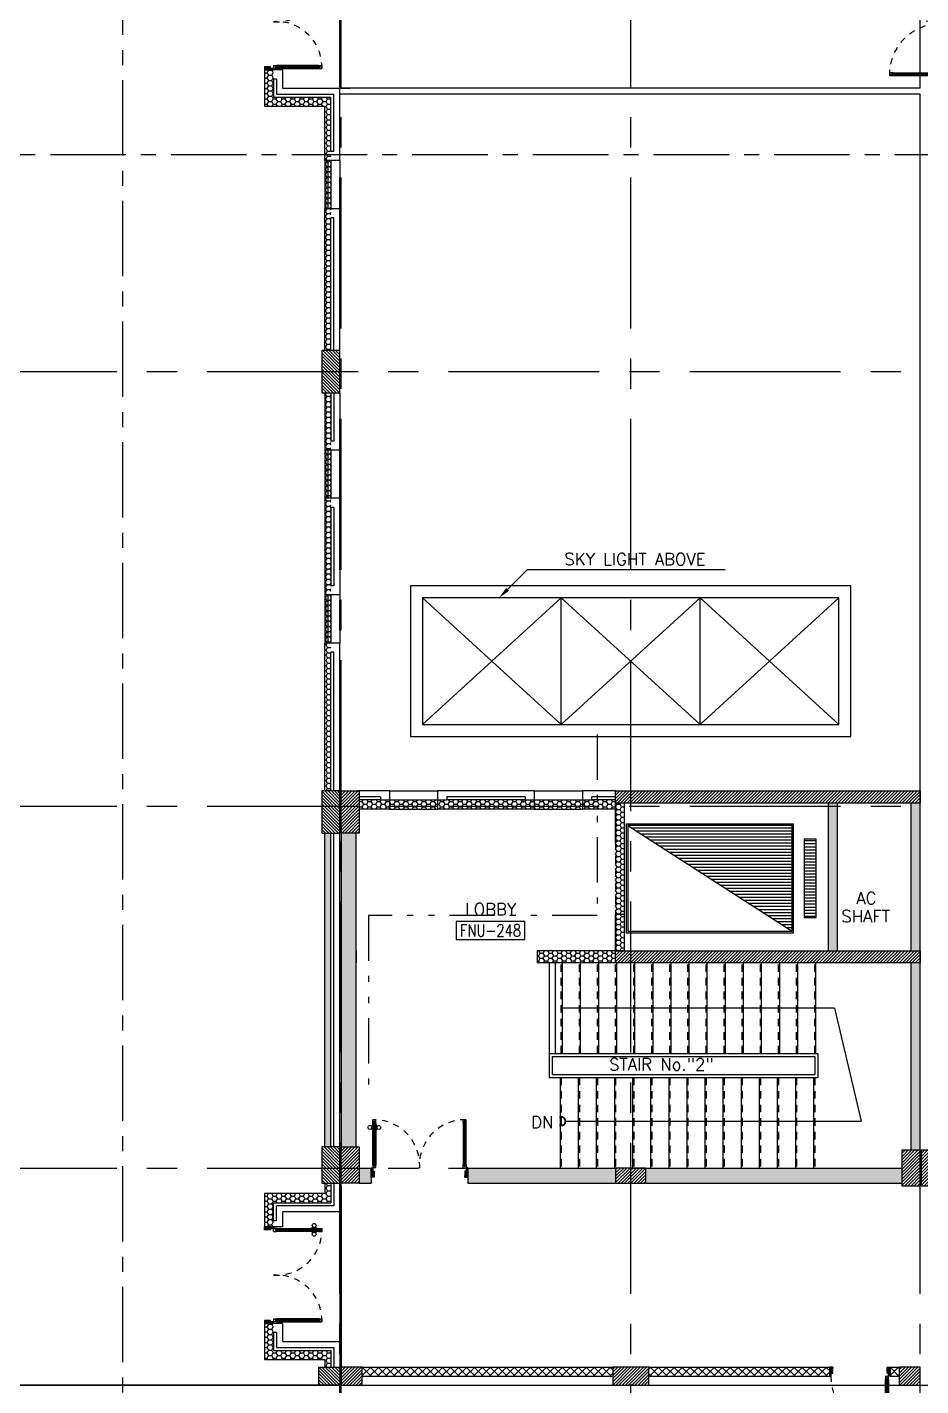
# Model space of a CAD drawing. Extents: x 88808.2 to 88899.2, y 39921.6 to 40001.1.
# Drawn here: x 88845.95 to 88860.76, y 39956.09 to 39978.61 of the extents above; entities that cross this region are included whole.
import ezdxf
from ezdxf.enums import TextEntityAlignment as Align

# ---------------------------------------------------------------- set-up
doc = ezdxf.new("R2010")
doc.units = 0
doc.header["$MEASUREMENT"] = 0
for name, pattern in [('2DASHES', [1.7, 0.75, -0.25, 0.1, -0.25, 0.1, -0.25]), ('CENTER', [2, 1.25, -0.25, 0.25, -0.25]), ('CENTERX2', [4, 2.5, -0.5, 0.5, -0.5]), ('HIDDEN', [0.375, 0.25, -0.125]), ('HIDDEN2', [0.1875, 0.125, -0.0625])]:
    doc.linetypes.add(name, pattern=pattern)
doc.layers.get('0').update_dxf_attribs({"linetype": 'CONTINUOUS'})
for name, color, linetype in [('AXES', 11, 'CENTERX2'), ('AXES1', 11, 'CENTER'), ('COL', 2, 'CONTINUOUS'), ('DOOR', 7, 'CONTINUOUS'), ('EJ', 9, 'CONTINUOUS'), ('HAT', 8, 'CONTINUOUS'), ('HIDDEN', 9, 'HIDDEN2'), ('IND-ES-L', 6, '2DASHES'), ('INSUL', 4, 'CONTINUOUS'), ('LIFTS', 7, 'CONTINUOUS'), ('RM-BOX', 4, 'CONTINUOUS'), ('RM-IND', 7, 'CONTINUOUS'), ('RM-NAME', 2, 'CONTINUOUS'), ('RM-NO', 2, 'CONTINUOUS'), ('ROOF', 7, 'CONTINUOUS'), ('SkyLight', 7, 'CONTINUOUS'), ('STR', 5, 'CONTINUOUS'), ('STR-H', 8, 'HIDDEN2'), ('WALL', 2, 'CONTINUOUS'), ('WallType', 11, 'CONTINUOUS'), ('WallType2', 3, 'CONTINUOUS'), ('WIN', 3, 'CONTINUOUS')]:
    doc.layers.add(name, color=color, linetype=linetype)
doc.styles.add('ROMANS', font='ROMANS.shx', dxfattribs={"width": 0.6})
pattern_1 = [(180, (177753.940517, 0), (-0.075, 0.04330127), [0.05, -0.1]), (60, (177753.940517, 0), (0.074999999836, 0.043301270284), [0.05, -0.1]), (120, (177753.940517, 0), (-1.64e-10, 0.086602540284), [-0.1, 0.05])]
pattern_2 = [(0, (0, 0), (0.075, 0.04330127), [0.05, -0.1]), (120, (0, 0), (-0.074999999836, 0.043301270284), [0.05, -0.1]), (60, (0, 0), (1.64e-10, 0.086602540284), [-0.1, 0.05])]
pattern_3 = [(0, (0, 0), (0.075, 0.04330127), [0.05, -0.1]), (120, (0, 0), (-0.074999999836, 0.043301270284), [0.05, -0.1]), (60, (0, 0), (1.64e-10, 0.086602540284), [-0.1, 0.05])]

# ---------------------------------------------------------------- blocks, each defined once
blk = doc.blocks.new('A$C1DFA4FE8')
at = {"layer": 'DOOR', "color": 0, "linetype": 'ByBlock'}
for p, q in [((0, 1631), (0, 1581)), ((0, 1581), (0, 1631)), ((50, 1631), (0, 1631)), ((50, 1581), (0, 1581)), ((30, 1614), (30, 1598)), ((50, 1614), (30, 1614)), ((50, 1598), (30, 1598)), ((50, 1631), (50, 1614)), ((50, 1598), (50, 1581)), ((750, 1614), (750, 1631)), ((750, 1631), (800, 1631)), ((770, 1614), (750, 1614)), ((750, 1581), (750, 1598)), ((750, 1598), (770, 1598)), ((800, 1581), (750, 1581)), ((770, 1598), (770, 1614)), ((950, 1656), (800, 1656)), ((800, 1656), (800, 1631)), ((800, 1581), (800, 1631)), ((800, 1631), (850, 1631)), ((850, 1631), (850, 1606)), ((850, 1606), (950, 1606)), ((950, 1606), (950, 1656)), ((0, 81), (0, 131)), ((0, 131), (0, 81)), ((50, 131), (0, 131)), ((50, 81), (0, 81)), ((30, 98), (30, 114)), ((50, 114), (30, 114)), ((50, 98), (30, 98)), ((50, 114), (50, 131)), ((50, 81), (50, 98)), ((83, 131), (83, 138)), ((173, 138), (83, 138)), ((83, 81), (83, 74)), ((173, 74), (83, 74)), ((95, 138), (95, 147)), ((95, 147), (160, 147)), ((95, 138), (160, 138)), ((95, 74), (95, 65)), ((95, 74), (160, 74)), ((95, 65), (160, 65)), ((160, 138), (160, 147)), ((160, 74), (160, 65)), ((173, 131), (173, 138)), ((173, 81), (173, 74)), ((750, 131), (750, 114)), ((800, 131), (750, 131)), ((750, 114), (770, 114)), ((750, 98), (750, 81)), ((770, 98), (750, 98)), ((750, 81), (800, 81)), ((770, 114), (770, 98)), ((800, 131), (800, 81)), ((800, 56), (800, 81)), ((800, 81), (850, 81)), ((950, 56), (800, 56)), ((850, 106), (950, 106)), ((850, 81), (850, 106)), ((950, 106), (950, 56))]:
    blk.add_line(p, q, dxfattribs=at)
at = {"layer": 'DOOR', "linetype": 'ByBlock'}
for p, q in [((750, 1631), (50, 1631)), ((750, 1614), (50, 1614)), ((750, 1598), (50, 1598)), ((50, 1581), (750, 1581)), ((50, 131), (750, 131)), ((750, 114), (50, 114)), ((750, 98), (50, 98)), ((750, 81), (50, 81))]:
    blk.add_line(p, q, dxfattribs=at)
at = {"layer": 'DOOR', "color": 9, "linetype": 'ByBlock'}
for p, q in [((950, 1606), (837, 1656)), ((950, 1606), (850, 1619)), ((950, 1606), (910, 1656)), ((950, 106), (837, 56)), ((950, 106), (850, 93)), ((950, 106), (910, 56))]:
    blk.add_line(p, q, dxfattribs=at)
at = {"layer": 'DOOR', "color": 0, "linetype": 'ByBlock'}
for centre in [(128, 179), (128, 32)]:
    blk.add_circle(centre, 32.4, dxfattribs=at)
at = {"layer": 'DOOR', "linetype": 'HIDDEN', "ltscale": 0.5}
for centre, start, end in [((752, 1606), 178.0938, 273.7249), ((752, 106), 86.2751, 181.9062)]:
    blk.add_arc(centre, 752, start, end, dxfattribs=at)
at = {"layer": 'DOOR', "color": 9, "linetype": 'ByBlock'}
for centre, radius, start, end in [((950, 1606), 154, 161.1053, 166.2858), ((950, 1606), 134, 158.1598, 169.28), ((950, 1606), 114, 154.0838, 167.3774), ((950, 1606), 94.4, 148.0182, 180), ((950, 1606), 74.4, 137.7764, 180), ((950, 1606), 54.4, 113.2074, 180), ((950, 1606), 34.4, 90, 180), ((950, 1606), 14.4, 90, 180), ((950, 106), 154, 193.7142, 198.8947), ((950, 106), 134, 190.72, 201.8402), ((950, 106), 114, 192.6226, 205.9162), ((950, 106), 94.4, 180, 211.9818), ((950, 106), 74.4, 180, 222.2236), ((950, 106), 54.4, 180, 246.7926), ((950, 106), 34.4, 180, 270), ((950, 106), 14.4, 180, 270)]:
    blk.add_arc(centre, radius, start, end, dxfattribs=at)
blk = doc.blocks.new('C7')
at = {"layer": 'HAT'}
h = blk.add_hatch(dxfattribs=at)
h.set_pattern_fill('ANSI31', color=256, scale=300, style=0)
h.set_pattern_definition([(45, (-248876.182, -51411.005), (-26.5165043, 26.5165043), [])])
h.paths.add_polyline_path([(350, 300), (250, 300), (0, 300), (0, 0), (350, 0)])
at = {"layer": 'COL'}
blk.add_lwpolyline([(0, 300), (0, 0), (350, 0), (350, 300)], close=True, dxfattribs=at)
blk = doc.blocks.new('C11')
at = {"layer": 'HAT'}
h = blk.add_hatch(dxfattribs=at)
h.set_pattern_fill('ANSI31', color=256, scale=300, style=0)
h.set_pattern_definition([(45, (-248556.182, -75061.005), (-26.5165043, 26.5165043), [])])
h.paths.add_polyline_path([(300, 700), (0, 700), (0, 350), (300, 350)])
h.paths.add_polyline_path([(300, 350), (0, 350), (0, 0), (300, 0)])
at = {"layer": 'COL'}
blk.add_lwpolyline([(300, 700), (300, 0), (0, 0), (0, 700)], close=True, dxfattribs=at)
blk = doc.blocks.new('D1000')
at = {"layer": 'DOOR', "color": 7, "linetype": 'ByBlock'}
for p, q in [((0, 0), (-150, 0)), ((-150, 0), (-150, -25)), ((-150, 0), (0, 0)), ((0, -50), (-114, 0)), ((0, -50), (-40, 0)), ((0, -50), (0, 0)), ((-1050, -25), (-1100, -25)), ((-1100, -75), (-1100, -25)), ((-1100, -25), (-1100, -75)), ((-1050, -75), (-1100, -75)), ((-1050, -42), (-1070, -42)), ((-1070, -42), (-1070, -58)), ((-1050, -58), (-1070, -58)), ((-1050, -25), (-1050, -42)), ((-1050, -58), (-1050, -75)), ((-928, -18), (-1018, -18)), ((-1018, -25), (-1018, -18)), ((-1018, -75), (-1018, -82)), ((-928, -82), (-1018, -82)), ((-1005, -9), (-940, -9)), ((-1005, -18), (-1005, -9)), ((-1005, -18), (-940, -18)), ((-1005, -82), (-940, -82)), ((-1005, -82), (-1005, -91)), ((-1005, -91), (-940, -91)), ((-940, -18), (-940, -9)), ((-940, -82), (-940, -91)), ((-928, -25), (-928, -18)), ((-928, -75), (-928, -82)), ((-200, -42), (-200, -25)), ((-200, -25), (-150, -25)), ((-180, -42), (-200, -42)), ((-200, -75), (-200, -58)), ((-200, -58), (-180, -58)), ((-150, -75), (-200, -75)), ((-180, -58), (-180, -42)), ((-150, -75), (-150, -25)), ((-150, -25), (-100, -25)), ((-100, -25), (-100, -50)), ((0, -50), (-100, -37)), ((-100, -50), (0, -50)), ((-150, -975), (-100, -975)), ((-150, -1000), (-150, -975)), ((-150, -1000), (0, -1000)), ((0, -1000), (-150, -1000)), ((0, -950), (-114, -1000)), ((-100, -975), (-100, -950)), ((0, -950), (-100, -963)), ((-100, -950), (0, -950)), ((0, -950), (-40, -1000)), ((0, -950), (0, -1000))]:
    blk.add_line(p, q, dxfattribs=at)
at = {"layer": 'DOOR', "linetype": 'ByBlock'}
for p, q in [((-200, -25), (-1050, -25)), ((-200, -42), (-1050, -42)), ((-200, -58), (-1050, -58)), ((-1050, -75), (-200, -75))]:
    blk.add_line(p, q, dxfattribs=at)
at = {"layer": 'DOOR', "color": 7, "linetype": 'ByBlock'}
for centre in [(-973, 23), (-973, -124)]:
    blk.add_circle(centre, 32.4, dxfattribs=at)
for centre, radius, start, end in [((0, -50), 134, 158.1598, 169.28), ((0, -50), 74.4, 137.7764, 180), ((0, -50), 54.4, 113.2074, 180), ((0, -50), 154, 161.1053, 166.2858), ((0, -50), 114, 154.0838, 167.3774), ((0, -50), 94.4, 148.0182, 180), ((0, -50), 34.4, 90, 180), ((0, -50), 14.4, 90, 180), ((0, -950), 154, 193.7142, 198.8947), ((0, -950), 134, 190.72, 201.8402), ((0, -950), 94.4, 180, 211.9818), ((0, -950), 74.4, 180, 222.2236), ((0, -950), 54.4, 180, 246.7926), ((0, -950), 34.4, 180, 270), ((0, -950), 14.4, 180, 270)]:
    blk.add_arc(centre, radius, start, end, dxfattribs=at)
at = {"layer": 'DOOR', "linetype": 'HIDDEN', "ltscale": 0.5}
blk.add_arc((-149, -24), 951, 180.0434, 269.9667, dxfattribs=at)
blk = doc.blocks.new('A$C272A55A0')
at = {"layer": 'DOOR', "color": 0, "linetype": 'ByBlock'}
for p, q in [((0, 900), (0, 1050)), ((50, 1050), (0, 1050)), ((25, 950), (50, 950)), ((25, 900), (25, 950)), ((50, 950), (50, 1050)), ((1750, 950), (1750, 1050)), ((1750, 1050), (1800, 1050)), ((1775, 950), (1750, 950)), ((1775, 900), (1775, 950)), ((1800, 1050), (1800, 900)), ((0, 900), (25, 900)), ((75, 900), (25, 900)), ((25, 850), (25, 900)), ((42, 850), (25, 850)), ((58, 870), (42, 870)), ((42, 870), (42, 850)), ((58, 850), (58, 870)), ((75, 850), (58, 850)), ((75, 900), (75, 850)), ((1725, 900), (1775, 900)), ((1725, 900), (1725, 850)), ((1725, 850), (1742, 850)), ((1742, 870), (1758, 870)), ((1742, 850), (1742, 870)), ((1758, 870), (1758, 850)), ((1758, 850), (1775, 850)), ((1800, 900), (1775, 900)), ((1775, 850), (1775, 900)), ((25, 50), (42, 50)), ((25, 50), (25, 0)), ((25, 0), (75, 0)), ((75, 0), (25, 0)), ((42, 50), (42, 30)), ((42, 30), (58, 30)), ((58, 50), (75, 50)), ((58, 50), (58, 30)), ((75, 50), (75, 0)), ((1718, 160), (1709, 160)), ((1709, 95), (1709, 160)), ((1718, 95), (1709, 95)), ((1725, 173), (1718, 173)), ((1718, 173), (1718, 83)), ((1718, 95), (1718, 160)), ((1725, 83), (1718, 83)), ((1742, 50), (1725, 50)), ((1725, 50), (1725, 0)), ((1775, 0), (1725, 0)), ((1725, 0), (1775, 0)), ((1742, 50), (1742, 30)), ((1758, 30), (1742, 30)), ((1775, 50), (1758, 50)), ((1758, 50), (1758, 30)), ((1775, 173), (1782, 173)), ((1775, 83), (1782, 83)), ((1775, 50), (1775, 0)), ((1782, 173), (1782, 83)), ((1782, 160), (1791, 160)), ((1782, 95), (1782, 160)), ((1782, 95), (1791, 95)), ((1791, 95), (1791, 160))]:
    blk.add_line(p, q, dxfattribs=at)
at = {"layer": 'DOOR', "color": 9, "linetype": 'ByBlock'}
for p, q in [((50, 1050), (0, 1010)), ((50, 1050), (0, 937)), ((50, 1050), (37, 950)), ((1750, 1050), (1800, 1010)), ((1750, 1050), (1800, 937)), ((1750, 1050), (1763, 950))]:
    blk.add_line(p, q, dxfattribs=at)
at = {"layer": 'DOOR', "linetype": 'ByBlock'}
for p, q in [((25, 850), (25, 50)), ((42, 850), (42, 50)), ((58, 850), (58, 50)), ((75, 50), (75, 850)), ((1725, 50), (1725, 850)), ((1742, 850), (1742, 50)), ((1758, 850), (1758, 50)), ((1775, 850), (1775, 50))]:
    blk.add_line(p, q, dxfattribs=at)
at = {"layer": 'DOOR', "color": 0, "linetype": 'ByBlock'}
for centre in [(1676, 128), (1824, 128)]:
    blk.add_circle(centre, 32.4, dxfattribs=at)
at = {"layer": 'DOOR', "color": 9, "linetype": 'ByBlock'}
for centre, radius, start, end in [((50, 1050), 54.4, 203.2074, 270), ((50, 1050), 74.4, 227.7764, 270), ((50, 1050), 94.4, 238.0182, 270), ((50, 1050), 114, 244.0838, 257.3774), ((50, 1050), 134, 248.1598, 259.28), ((50, 1050), 154, 251.1053, 256.2858), ((50, 1050), 34.4, 180, 270), ((50, 1050), 14.4, 180, 270), ((1750, 1050), 14.4, 270, 0), ((1750, 1050), 34.4, 270, 0), ((1750, 1050), 54.4, 270, 336.7926), ((1750, 1050), 74.4, 270, 312.2236), ((1750, 1050), 94.4, 270, 301.9818), ((1750, 1050), 114, 282.6226, 295.9162), ((1750, 1050), 134, 280.72, 291.8402), ((1750, 1050), 154, 283.7142, 288.8947)]:
    blk.add_arc(centre, radius, start, end, dxfattribs=at)
at = {"layer": 'DOOR', "linetype": 'HIDDEN', "ltscale": 0.5}
for centre, start, end in [((50, 851), 268.3174, 3.2965), ((1750, 851), 176.7035, 271.6826)]:
    blk.add_arc(centre, 851, start, end, dxfattribs=at)
at = {"layer": 'WALL', "linetype": 'ByBlock'}
blk.add_line((1800, 900), (1800, 1050), dxfattribs=at)
blk = doc.blocks.new('C5')
at = {"layer": 'HAT', "linetype": 'ByBlock'}
h = blk.add_hatch(dxfattribs=at)
h.set_pattern_fill('ANSI31', color=256, scale=300, style=0)
h.set_pattern_definition([(45, (-223356.182, -51411.005), (-26.516504, 26.516504), [])])
h.paths.add_polyline_path([(300, 300), (0, 300), (0, 0), (300, 0)])
h.paths.add_polyline_path([(600, 300), (300, 300), (300, 0), (600, 0)])
at = {"layer": 'COL'}
blk.add_lwpolyline([(600, 300), (0, 300), (0, 0), (600, 0)], close=True, dxfattribs=at)
blk = doc.blocks.new('C5V')
at = {"layer": 'HAT'}
h = blk.add_hatch(dxfattribs=at)
h.set_pattern_fill('ANSI31', color=256, scale=300, style=0)
h.set_pattern_definition([(45, (-249196.182, -54711.005), (-26.5165043, 26.5165043), [])])
h.paths.add_polyline_path([(-20, 600), (-320, 600), (-320, 300), (-20, 300)])
h.paths.add_polyline_path([(-20, 300), (-320, 300), (-320, 0), (-20, 0)])
h = blk.add_hatch(dxfattribs=at)
h.set_pattern_fill('ANSI31', color=256, scale=300, style=0)
h.set_pattern_definition([(45, (-248876.182, -54711.005), (-26.5165043, 26.5165043), [])])
h.paths.add_polyline_path([(300, 600), (0, 600), (0, 300), (300, 300)])
h.paths.add_polyline_path([(300, 300), (0, 300), (0, 0), (300, 0)])
at = {"layer": 'COL'}
for points in [[(-20, 600), (-20, 0), (-320, 0), (-320, 600)], [(300, 600), (300, 0), (0, 0), (0, 600)]]:
    blk.add_lwpolyline(points, close=True, dxfattribs=at)
blk = doc.blocks.new('*X621')
at = {"color": 0}
for p, q in [((140176, 227700), (140376, 227700)), ((140176, 227650), (140376, 227650)), ((140176, 227600), (140376, 227600)), ((140176, 227550), (140376, 227550)), ((140176, 227500), (140376, 227500)), ((140176, 227450), (140376, 227450)), ((140176, 227400), (140376, 227400)), ((140176, 227350), (140376, 227350)), ((140176, 227300), (140376, 227300)), ((140176, 227250), (140376, 227250)), ((140176, 227200), (140376, 227200)), ((140176, 227150), (140376, 227150)), ((140176, 227100), (140376, 227100)), ((140176, 227050), (140376, 227050)), ((140176, 227000), (140376, 227000)), ((140176, 226950), (140376, 226950)), ((140176, 226900), (140376, 226900)), ((140176, 226850), (140376, 226850)), ((140176, 226800), (140376, 226800)), ((140176, 226750), (140376, 226750)), ((140176, 226700), (140376, 226700)), ((140176, 226650), (140376, 226650)), ((140176, 226600), (140376, 226600)), ((140176, 226550), (140376, 226550)), ((140176, 226500), (140376, 226500)), ((140176, 226450), (140376, 226450))]:
    blk.add_line(p, q, dxfattribs=at)
blk = doc.blocks.new('RM1')
at = {"layer": 'RM-BOX'}
blk.add_lwpolyline([(570, -200), (-570, -200), (-570, -500), (570, -500)], close=True, dxfattribs=at)
at = {"layer": 'RM-NAME', "style": 'ROMANS'}
for tag, p in [('ROOMNAME1', (0, 324)), ('ROOMNAME2', (0, 0))]:
    blk.add_attdef(tag, text='', height=200, dxfattribs=at).set_placement(p, align=Align.MIDDLE)
at = {"layer": 'RM-NO', "style": 'ROMANS', "width": 0.8}
blk.add_attdef('ROOMNO', text='', height=200, dxfattribs=at).set_placement((0, -350), align=Align.MIDDLE)
blk = doc.blocks.new('*X629')
at = {"color": 0}
for p, q in [((61359, 149500), (61599, 149740)), ((61359, 149553), (61546, 149740)), ((61359, 149606), (61493, 149740)), ((61359, 149659), (61440, 149740)), ((61359, 149712), (61387, 149740)), ((61402, 149490), (61652, 149740)), ((61455, 149490), (61705, 149740)), ((61508, 149490), (61758, 149740)), ((61561, 149490), (61811, 149740)), ((61614, 149490), (61859, 149735)), ((61667, 149490), (61859, 149682)), ((61720, 149490), (61859, 149629)), ((61773, 149490), (61859, 149576)), ((61826, 149490), (61859, 149523))]:
    blk.add_line(p, q, dxfattribs=at)
blk = doc.blocks.new('*X627')
at = {"color": 0}
for p, q in [((61359, 153159), (61540, 153340)), ((61359, 153212), (61487, 153340)), ((61359, 153265), (61434, 153340)), ((61359, 153318), (61380, 153340)), ((61393, 153140), (61593, 153340)), ((61446, 153140), (61646, 153340)), ((61499, 153140), (61699, 153340)), ((61552, 153140), (61752, 153340)), ((61605, 153140), (61805, 153340)), ((61658, 153140), (61858, 153340)), ((61711, 153140), (61911, 153340)), ((61764, 153140), (61964, 153340)), ((61817, 153140), (62017, 153340)), ((61870, 153140), (62070, 153340)), ((61923, 153140), (62123, 153340)), ((61976, 153140), (62176, 153340)), ((62029, 153140), (62229, 153340)), ((62082, 153140), (62282, 153340)), ((62135, 153140), (62335, 153340)), ((62188, 153140), (62388, 153340)), ((62241, 153140), (62441, 153340)), ((62294, 153140), (62494, 153340)), ((62347, 153140), (62547, 153340)), ((62400, 153140), (62600, 153340)), ((62453, 153140), (62653, 153340)), ((62506, 153140), (62706, 153340)), ((62559, 153140), (62759, 153340)), ((62612, 153140), (62812, 153340)), ((62665, 153140), (62865, 153340)), ((62718, 153140), (62918, 153340)), ((62771, 153140), (62971, 153340)), ((62825, 153140), (63025, 153340)), ((62878, 153140), (63078, 153340)), ((62931, 153140), (63131, 153340)), ((62984, 153140), (63184, 153340)), ((63037, 153140), (63237, 153340)), ((63090, 153140), (63290, 153340)), ((63143, 153140), (63343, 153340)), ((63196, 153140), (63396, 153340)), ((63249, 153140), (63449, 153340)), ((63302, 153140), (63502, 153340)), ((63355, 153140), (63555, 153340)), ((63408, 153140), (63608, 153340)), ((63461, 153140), (63661, 153340)), ((63514, 153140), (63714, 153340)), ((63567, 153140), (63767, 153340)), ((63620, 153140), (63820, 153340)), ((63673, 153140), (63873, 153340)), ((63726, 153140), (63926, 153340)), ((63779, 153140), (63979, 153340)), ((63832, 153140), (64032, 153340)), ((63885, 153140), (64085, 153340)), ((63938, 153140), (64138, 153340)), ((63991, 153140), (64191, 153340)), ((64044, 153140), (64244, 153340)), ((64097, 153140), (64297, 153340)), ((64150, 153140), (64350, 153340)), ((64203, 153140), (64403, 153340)), ((64256, 153140), (64456, 153340)), ((64309, 153140), (64509, 153340)), ((64362, 153140), (64562, 153340)), ((64416, 153140), (64616, 153340)), ((64469, 153140), (64669, 153340)), ((64522, 153140), (64722, 153340)), ((64575, 153140), (64775, 153340)), ((64628, 153140), (64828, 153340)), ((64681, 153140), (64881, 153340)), ((64734, 153140), (64934, 153340)), ((64787, 153140), (64987, 153340)), ((64840, 153140), (65040, 153340)), ((64893, 153140), (65093, 153340)), ((64946, 153140), (65146, 153340)), ((64999, 153140), (65199, 153340)), ((65052, 153140), (65252, 153340)), ((65105, 153140), (65305, 153340)), ((65158, 153140), (65358, 153340)), ((65211, 153140), (65411, 153340)), ((65264, 153140), (65464, 153340)), ((65317, 153140), (65517, 153340)), ((65370, 153140), (65570, 153340)), ((65423, 153140), (65623, 153340)), ((65476, 153140), (65676, 153340)), ((65529, 153140), (65729, 153340)), ((65582, 153140), (65782, 153340)), ((65635, 153140), (65835, 153340)), ((65688, 153140), (65888, 153340)), ((65741, 153140), (65941, 153340)), ((65794, 153140), (65994, 153340)), ((65847, 153140), (66047, 153340)), ((65900, 153140), (66100, 153340)), ((65953, 153140), (66153, 153340)), ((66007, 153140), (66207, 153340)), ((66060, 153140), (66260, 153340)), ((66113, 153140), (66313, 153340)), ((66166, 153140), (66366, 153340)), ((66219, 153140), (66409, 153330)), ((66272, 153140), (66409, 153277)), ((66325, 153140), (66409, 153224)), ((66378, 153140), (66409, 153171))]:
    blk.add_line(p, q, dxfattribs=at)
blk = doc.blocks.new('*X626')
at = {"color": 0}
for p, q in [((61359, 155811), (61538, 155990)), ((61359, 155864), (61485, 155990)), ((61359, 155917), (61432, 155990)), ((61359, 155970), (61379, 155990)), ((61391, 155790), (61591, 155990)), ((61444, 155790), (61644, 155990)), ((61497, 155790), (61697, 155990)), ((61550, 155790), (61750, 155990)), ((61603, 155790), (61803, 155990)), ((61656, 155790), (61856, 155990)), ((61709, 155790), (61909, 155990)), ((61762, 155790), (61962, 155990)), ((61815, 155790), (62015, 155990)), ((61868, 155790), (62068, 155990)), ((61921, 155790), (62121, 155990)), ((61974, 155790), (62174, 155990)), ((62027, 155790), (62227, 155990)), ((62080, 155790), (62280, 155990)), ((62133, 155790), (62333, 155990)), ((62186, 155790), (62386, 155990)), ((62240, 155790), (62440, 155990)), ((62293, 155790), (62493, 155990)), ((62346, 155790), (62546, 155990)), ((62399, 155790), (62599, 155990)), ((62452, 155790), (62652, 155990)), ((62505, 155790), (62705, 155990)), ((62558, 155790), (62758, 155990)), ((62611, 155790), (62811, 155990)), ((62664, 155790), (62864, 155990)), ((62717, 155790), (62917, 155990)), ((62770, 155790), (62970, 155990)), ((62823, 155790), (63023, 155990)), ((62876, 155790), (63076, 155990)), ((62929, 155790), (63129, 155990)), ((62982, 155790), (63182, 155990)), ((63035, 155790), (63235, 155990)), ((63088, 155790), (63288, 155990)), ((63141, 155790), (63341, 155990)), ((63194, 155790), (63394, 155990)), ((63247, 155790), (63447, 155990)), ((63300, 155790), (63500, 155990)), ((63353, 155790), (63553, 155990)), ((63406, 155790), (63606, 155990)), ((63459, 155790), (63659, 155990)), ((63512, 155790), (63712, 155990)), ((63565, 155790), (63765, 155990)), ((63618, 155790), (63818, 155990)), ((63671, 155790), (63871, 155990)), ((63724, 155790), (63924, 155990)), ((63777, 155790), (63977, 155990)), ((63830, 155790), (64030, 155990)), ((63884, 155790), (64084, 155990)), ((63937, 155790), (64137, 155990)), ((63990, 155790), (64190, 155990)), ((64043, 155790), (64243, 155990)), ((64096, 155790), (64296, 155990)), ((64149, 155790), (64349, 155990)), ((64202, 155790), (64402, 155990)), ((64255, 155790), (64455, 155990)), ((64308, 155790), (64508, 155990)), ((64361, 155790), (64561, 155990)), ((64414, 155790), (64614, 155990)), ((64467, 155790), (64667, 155990)), ((64520, 155790), (64720, 155990)), ((64573, 155790), (64773, 155990)), ((64626, 155790), (64826, 155990)), ((64679, 155790), (64879, 155990)), ((64732, 155790), (64932, 155990)), ((64785, 155790), (64985, 155990)), ((64838, 155790), (65038, 155990)), ((64891, 155790), (65091, 155990)), ((64944, 155790), (65144, 155990)), ((64997, 155790), (65197, 155990)), ((65050, 155790), (65250, 155990)), ((65103, 155790), (65303, 155990)), ((65156, 155790), (65356, 155990)), ((65209, 155790), (65409, 155990)), ((65262, 155790), (65462, 155990)), ((65315, 155790), (65515, 155990)), ((65368, 155790), (65568, 155990)), ((65421, 155790), (65621, 155990)), ((65475, 155790), (65675, 155990)), ((65528, 155790), (65728, 155990)), ((65581, 155790), (65781, 155990)), ((65634, 155790), (65834, 155990)), ((65687, 155790), (65887, 155990)), ((65740, 155790), (65940, 155990)), ((65793, 155790), (65993, 155990)), ((65846, 155790), (66046, 155990)), ((65899, 155790), (66099, 155990)), ((65952, 155790), (66152, 155990)), ((66005, 155790), (66205, 155990)), ((66058, 155790), (66258, 155990)), ((66111, 155790), (66311, 155990)), ((66164, 155790), (66364, 155990)), ((66217, 155790), (66409, 155982)), ((66270, 155790), (66409, 155929)), ((66323, 155790), (66409, 155876)), ((66376, 155790), (66409, 155823))]:
    blk.add_line(p, q, dxfattribs=at)

msp = doc.modelspace()

# ---------------------------------------------------------------- hatches: boundary and pattern name
at = {"layer": 'HAT'}
h = msp.add_hatch(dxfattribs=at)
h.set_pattern_fill('ANSI31', color=256, scale=0.3, style=0)
h.set_pattern_definition([(135, (89151.66644, 39904.688557), (0.0265165043, 0.0265165043), [])])
h.paths.add_polyline_path([(88850.8303, 39960.0496), (88851.1303, 39960.0496), (88851.1303, 39959.6996), (88850.8303, 39959.6996)])
h.paths.add_polyline_path([(88850.8303, 39959.6996), (88851.1303, 39959.6996), (88851.1303, 39959.4496), (88850.8303, 39959.4496)])
at = {"layer": 'LIFTS'}
h = msp.add_hatch(dxfattribs=at)
h.set_pattern_fill('_U', color=8, scale=0.05, style=0, pattern_type=0)
h.set_pattern_definition([(0, (88795.390137, 39919.887153), (0, 0.05), [])])
h.paths.add_polyline_path([(88855.9503, 39965.3746), (88855.9503, 39965.3425), (88858.6253, 39963.6246), (88858.6253, 39965.3746)])
h.paths.add_polyline_path([(88857.2473, 39964.4867), (88857.8282, 39964.4867), (88857.8282, 39964.2242), (88857.2473, 39964.2242)], flags=25)
at = {"layer": 'WallType', "linetype": 'Continuous'}
h = msp.add_hatch(dxfattribs=at)
h.set_pattern_fill('ANSI37', color=256, scale=0.75, style=0)
h.paths.add_polyline_path([(88855.6526, 39956.3996), (88851.5003, 39956.3996), (88851.5003, 39956.2496), (88855.6526, 39956.2496)])
h = msp.add_hatch(dxfattribs=at)
h.set_pattern_fill('ANSI37', color=256, scale=0.75, style=0)
h.paths.add_polyline_path([(88860.4003, 39956.3996), (88860.2503, 39956.3996), (88860.2503, 39956.2496), (88860.4003, 39956.2496)])
h.paths.add_polyline_path([(88859.2503, 39956.3996), (88856.2526, 39956.3996), (88856.2526, 39956.2496), (88859.2503, 39956.2496)])
at = {"layer": 'WallType2', "linetype": 'Continuous'}
h = msp.add_hatch(dxfattribs=at)
h.set_pattern_fill('HONEY', color=256, scale=0.4, style=0)
h.set_pattern_definition(pattern_2)
h.paths.add_polyline_path([(88850.9803, 39977.4496), (88850.03, 39977.4496), (88850.03, 39977.8996), (88849.88, 39977.8996), (88849.88, 39977.2996), (88850.8803, 39977.2996), (88850.8803, 39976.4996), (88850.9803, 39976.4996)])
h.paths.add_polyline_path([(88850.9803, 39976.4996), (88850.8803, 39976.4996), (88850.8803, 39976.3996), (88850.9803, 39976.3996)])
h = msp.add_hatch(dxfattribs=at)
h.set_pattern_fill('HONEY', color=256, scale=0.4, style=0)
h.set_pattern_definition(pattern_1)
h.paths.add_polyline_path([(88850.8803, 39973.9146), (88850.8803, 39975.5996), (88850.9803, 39975.5996), (88850.9803, 39973.2496), (88850.8803, 39973.2496)])
h.paths.add_polyline_path([(88850.8803, 39976.3996), (88850.9803, 39976.3996), (88850.9803, 39975.5996), (88850.8803, 39975.5996)])
h = msp.add_hatch(dxfattribs=at)
h.set_pattern_fill('HONEY', color=256, scale=0.4, style=0)
h.set_pattern_definition(pattern_1)
h.paths.add_polyline_path([(88850.8803, 39971.5996), (88850.9803, 39971.5996), (88850.9803, 39970.7996), (88850.8803, 39970.7996)])
h.paths.add_polyline_path([(88850.8803, 39972.5496), (88850.9803, 39972.5496), (88850.9803, 39971.5996), (88850.8803, 39971.5996)])
h = msp.add_hatch(dxfattribs=at)
h.set_pattern_fill('HONEY', color=256, scale=0.4, style=0)
h.set_pattern_definition(pattern_1)
h.paths.add_polyline_path([(88850.8803, 39969.1996), (88850.9803, 39969.1996), (88850.9803, 39968.3996), (88850.8803, 39968.3996)])
h.paths.add_polyline_path([(88850.8803, 39970.3796), (88850.8803, 39970.7996), (88850.9803, 39970.7996), (88850.9803, 39969.1996), (88850.8803, 39969.1996)])
h = msp.add_hatch(dxfattribs=at)
h.set_pattern_fill('HONEY', color=256, scale=0.4, style=0)
h.set_pattern_definition(pattern_3)
h.paths.add_polyline_path([(88850.9803, 39968.3996), (88850.8803, 39968.3996), (88850.8803, 39966.8446), (88850.8803, 39965.9496), (88850.9803, 39965.9496)])
h = msp.add_hatch(dxfattribs=at)
h.set_pattern_fill('HONEY', color=256, scale=0.4, style=0)
h.set_pattern_definition(pattern_3)
h.paths.add_polyline_path([(88851.9503, 39965.7996), (88851.4503, 39965.7996), (88851.4503, 39965.6996), (88851.9503, 39965.6996)])
h.paths.add_polyline_path([(88851.9503, 39965.6996), (88851.4503, 39965.6996), (88851.4503, 39965.6496), (88851.9503, 39965.6496)])
h.paths.add_polyline_path([(88852.7503, 39965.6996), (88851.9503, 39965.6996), (88851.9503, 39965.6496), (88852.7503, 39965.6496)])
h.paths.add_polyline_path([(88852.7503, 39965.7996), (88851.9503, 39965.7996), (88851.9503, 39965.6996), (88852.7503, 39965.6996)])
h.paths.add_polyline_path([(88854.3503, 39965.7996), (88852.7503, 39965.7996), (88852.7503, 39965.6996), (88854.3503, 39965.6996)])
h.paths.add_polyline_path([(88854.3503, 39965.6996), (88852.7503, 39965.6996), (88852.7503, 39965.6496), (88854.3503, 39965.6496)])
h.paths.add_polyline_path([(88855.1503, 39965.7996), (88854.3503, 39965.7996), (88854.3503, 39965.6996), (88855.1503, 39965.6996)])
h.paths.add_polyline_path([(88855.1503, 39965.6996), (88854.3503, 39965.6996), (88854.3503, 39965.6496), (88855.1503, 39965.6496)])
h.paths.add_polyline_path([(88855.396, 39965.7996), (88855.1503, 39965.7996), (88855.1503, 39965.6996), (88855.396, 39965.6996)])
h.paths.add_polyline_path([(88855.7003, 39965.7496), (88855.7003, 39965.7996), (88855.396, 39965.7996), (88855.396, 39965.6996), (88855.7003, 39965.6996), (88855.7003, 39965.7496)])
h.paths.add_polyline_path([(88855.396, 39965.6996), (88855.1503, 39965.6996), (88855.1503, 39965.6496), (88855.396, 39965.6496)])
h.paths.add_polyline_path([(88855.7003, 39965.6996), (88855.396, 39965.6996), (88855.396, 39965.6496), (88855.7003, 39965.6496)])
h = msp.add_hatch(dxfattribs=at)
h.set_pattern_fill('HONEY', color=256, scale=0.4, style=0)
h.set_pattern_definition(pattern_2)
h.paths.add_polyline_path([(88855.7003, 39963.2996), (88855.7003, 39963.2996), (88854.4003, 39963.2996), (88854.4003, 39963.0996), (88855.7003, 39963.0996)])
h.paths.add_polyline_path([(88855.8503, 39963.8996), (88855.7003, 39963.8996), (88855.7003, 39963.2996), (88855.8503, 39963.2996)])
h.paths.add_polyline_path([(88855.8503, 39965.0996), (88855.8503, 39965.7496), (88855.7003, 39965.7496), (88855.7003, 39965.0996), (88855.7003, 39963.8996), (88855.8503, 39963.8996)])
h = msp.add_hatch(dxfattribs=at)
h.set_pattern_fill('HONEY', color=256, scale=0.4, style=0)
h.set_pattern_definition(pattern_2)
h.paths.add_polyline_path([(88859.3753, 39965.7496), (88859.2253, 39965.7496), (88859.2253, 39963.2996), (88859.3753, 39963.2996)])
h.paths.add_polyline_path([(88860.7503, 39965.7496), (88860.6003, 39965.7496), (88860.6003, 39963.2996), (88860.7503, 39963.2996)])
h.paths.add_polyline_path([(88860.7503, 39963.0996), (88860.6003, 39963.0996), (88860.6003, 39959.9996), (88860.7503, 39959.9996)])
h = msp.add_hatch(dxfattribs=at)
h.set_pattern_fill('HONEY', color=256, scale=0.4, style=0)
h.set_pattern_definition(pattern_2)
h.paths.add_polyline_path([(88850.9803, 39965.2496), (88850.8803, 39965.2496), (88850.8803, 39960.0496), (88850.9803, 39960.0496)])
h = msp.add_hatch(dxfattribs=at)
h.set_pattern_fill('HONEY', color=256, scale=0.4, style=0)
h.set_pattern_definition(pattern_2)
h.paths.add_polyline_path([(88851.4003, 39965.2496), (88851.1503, 39965.2496), (88851.1503, 39960.0496), (88851.4003, 39960.0496)])
h = msp.add_hatch(dxfattribs=at)
h.set_pattern_fill('HONEY', color=256, scale=0.4, style=0)
h.set_pattern_definition(pattern_2)
h.paths.add_polyline_path([(88860.4503, 39959.6996), (88856.2003, 39959.6996), (88856.2003, 39959.4496), (88860.4503, 39959.4496)])
h.paths.add_polyline_path([(88855.7003, 39959.6996), (88853.2503, 39959.6996), (88853.2503, 39959.4496), (88855.7003, 39959.4496)])
h.paths.add_polyline_path([(88851.6503, 39959.6996), (88851.4503, 39959.6996), (88851.4503, 39959.4496), (88851.6503, 39959.4496)])
h = msp.add_hatch(dxfattribs=at)
h.set_pattern_fill('HONEY', color=256, scale=0.4, style=0)
h.set_pattern_definition(pattern_2)
h.paths.add_polyline_path([(88850.9803, 39956.6746), (88850.03, 39956.6746), (88850.03, 39957.1246), (88849.88, 39957.1246), (88849.88, 39956.5246), (88850.8803, 39956.5246), (88850.8803, 39956.3996), (88850.9803, 39956.3996)])
h.paths.add_polyline_path([(88850.03, 39959.1246), (88850.9803, 39959.1246), (88850.9803, 39959.4496), (88850.8803, 39959.4496), (88850.8803, 39959.2746), (88849.88, 39959.2746), (88849.88, 39958.7246), (88850.03, 39958.7246)])

# ---------------------------------------------------------------- linework, layer by layer
at = {"layer": 'AXES'}
for p, q in [((88855.9503, 39921.6153), (88855.9503, 40000.4279)), ((88851.1303, 39921.6153), (88851.1303, 40000.0779)), ((88851.1503, 39921.6153), (88851.1503, 40000.0779)), ((88860.7503, 39921.6153), (88860.7503, 40000.0779)), ((88808.9303, 39972.8996), (88876.9703, 39972.8996)), ((88808.9303, 39965.6996), (88876.9703, 39965.6996)), ((88808.9303, 39959.6996), (88876.9703, 39959.6996)), ((88809.2803, 39956.0996), (88876.9703, 39956.0996))]:
    msp.add_line(p, q, dxfattribs=at)
at = {"layer": 'AXES1'}
for p, q in [((88847.5303, 39928.4796), (88847.5303, 39987.2996)), ((88822.3303, 39976.4996), (88876.9703, 39976.4996))]:
    msp.add_line(p, q, dxfattribs=at)
at = {"layer": 'COL'}
for points in [[(88860.7503, 39965.9496), (88860.7503, 39965.7496), (88855.7003, 39965.7496), (88855.7003, 39965.9496)], [(88860.7503, 39963.2996), (88860.7503, 39963.0996), (88855.7003, 39963.0996), (88855.7003, 39963.2996)], [(88850.8303, 39960.0496), (88850.8303, 39959.4496), (88851.1303, 39959.4496), (88851.1303, 39960.0496)], [(88855.7003, 39959.6996), (88855.7003, 39959.4496), (88856.2003, 39959.4496), (88856.2003, 39959.6996)]]:
    msp.add_lwpolyline(points, close=True, dxfattribs=at)
at = {"layer": 'EJ'}
msp.add_line((88860.7503, 39977.5996), (88860.7503, 39979.7496), dxfattribs=at)
at = {"layer": 'EJ', "color": 8}
msp.add_line((88818.4803, 39956.0996), (88893.7957, 39956.0996), dxfattribs=at)
at = {"layer": 'HIDDEN'}
for p, q in [((88851.1303, 39979.7496), (88851.1303, 39977.5996)), ((88855.7003, 39965.0996), (88855.7003, 39963.8996))]:
    msp.add_line(p, q, dxfattribs=at)
at = {"layer": 'IND-ES-L'}
msp.add_lwpolyline([(88855.396, 39966.8844), (88855.396, 39963.8844), (88851.6045, 39963.8844), (88851.6045, 39960.8844)], dxfattribs=at)
at = {"layer": 'INSUL'}
for p, q in [((88850.08, 39977.7496), (88850.03, 39977.7496)), ((88850.03, 39977.7496), (88850.03, 39977.4496)), ((88850.08, 39977.7496), (88850.08, 39977.4996)), ((88850.03, 39977.4496), (88850.9803, 39977.4496)), ((88850.08, 39977.4996), (88851.0303, 39977.4996)), ((88850.9803, 39976.5496), (88850.9803, 39977.4496)), ((88851.0303, 39976.5496), (88851.0303, 39977.4996)), ((88851.0303, 39976.5496), (88850.9803, 39976.5496)), ((88850.9803, 39973.2496), (88850.9803, 39975.4496)), ((88851.0303, 39975.4496), (88850.9803, 39975.4496)), ((88851.0303, 39973.2496), (88851.0303, 39975.4496)), ((88850.9803, 39972.5496), (88850.9803, 39971.7496)), ((88851.0303, 39972.5496), (88851.0303, 39971.7496)), ((88851.0303, 39971.7496), (88850.9803, 39971.7496)), ((88850.9803, 39970.6496), (88850.9803, 39969.3496)), ((88851.0303, 39970.6496), (88850.9803, 39970.6496)), ((88851.0303, 39970.6496), (88851.0303, 39969.3496)), ((88851.0303, 39969.3496), (88850.9803, 39969.3496)), ((88850.9803, 39965.9496), (88850.9803, 39968.2496)), ((88851.0303, 39968.2496), (88850.9803, 39968.2496)), ((88851.0303, 39968.2496), (88850.9803, 39968.2496)), ((88851.0303, 39965.9496), (88851.0303, 39968.2496)), ((88851.8003, 39965.8496), (88851.4503, 39965.8496)), ((88851.8003, 39965.7996), (88851.4503, 39965.7996)), ((88851.8003, 39965.8496), (88851.8003, 39965.7996)), ((88854.2003, 39965.8496), (88852.9003, 39965.8496)), ((88852.9003, 39965.8496), (88852.9003, 39965.7996)), ((88854.2003, 39965.7996), (88852.9003, 39965.7996)), ((88854.2003, 39965.8496), (88854.2003, 39965.7996)), ((88855.7003, 39965.8496), (88855.3003, 39965.8496)), ((88855.3003, 39965.8496), (88855.3003, 39965.7996)), ((88855.7003, 39965.7996), (88855.3003, 39965.7996)), ((88850.9803, 39960.0496), (88850.9803, 39965.2496)), ((88851.0303, 39960.0496), (88851.0303, 39965.2496)), ((88850.9803, 39959.4496), (88850.9803, 39959.1246)), ((88851.0303, 39959.4496), (88851.0303, 39959.0746)), ((88850.03, 39958.8246), (88850.03, 39959.1246)), ((88850.03, 39959.1246), (88850.9803, 39959.1246)), ((88850.08, 39958.8246), (88850.08, 39959.0746)), ((88851.0303, 39959.0746), (88850.08, 39959.0746)), ((88850.08, 39958.8246), (88850.03, 39958.8246)), ((88850.08, 39956.9746), (88850.03, 39956.9746)), ((88850.03, 39956.9746), (88850.03, 39956.6746)), ((88850.08, 39956.9746), (88850.08, 39956.7246)), ((88850.08, 39956.7246), (88851.0303, 39956.7246)), ((88851.0303, 39956.7246), (88851.0303, 39956.3996)), ((88850.03, 39956.6746), (88850.9803, 39956.6746)), ((88850.9803, 39956.6746), (88850.9803, 39956.3996))]:
    msp.add_line(p, q, dxfattribs=at)
at = {"layer": 'LIFTS'}
for p, q in [((88855.9003, 39965.3746), (88858.6253, 39963.6246)), ((88855.8503, 39963.8996), (88855.8503, 39965.0996))]:
    msp.add_line(p, q, dxfattribs=at)
for points in [[(88855.8753, 39963.5996), (88858.6503, 39963.5996), (88858.6503, 39965.3996), (88855.8753, 39965.3996)], [(88855.9003, 39963.6246), (88858.6253, 39963.6246), (88858.6253, 39965.3746), (88855.9003, 39965.3746)], [(88858.8253, 39963.8496), (88859.0253, 39963.8496), (88859.0253, 39965.1496), (88858.8253, 39965.1496)]]:
    msp.add_lwpolyline(points, close=True, dxfattribs=at)
at = {"layer": 'RM-IND'}
for p, q in [((88853.9093, 39969.2906), (88854.2378, 39969.6175)), ((88854.2378, 39969.6175), (88854.7507, 39969.6175)), ((88854.7507, 39969.6175), (88857.5174, 39969.6175))]:
    msp.add_line(p, q, dxfattribs=at)
msp.add_solid([(88853.9328, 39969.267), (88853.8858, 39969.3143), (88853.7676, 39969.1496)], dxfattribs=at)
at = {"layer": 'ROOF'}
for p, q in [((88860.7503, 39977.5996), (88851.1303, 39977.5996)), ((88860.7503, 39977.4996), (88851.1303, 39977.4996)), ((88851.1503, 39977.5996), (88851.3003, 39977.5996)), ((88860.7503, 39965.9496), (88860.7503, 39977.4996)), ((88851.1303, 39956.9496), (88851.1303, 39956.0996)), ((88851.1303, 39956.0996), (88818.4803, 39956.0996))]:
    msp.add_line(p, q, dxfattribs=at)
at = {"layer": 'ROOF', "color": 8}
for p, q in [((88851.1303, 39959.3996), (88851.1303, 39956.3996)), ((88851.1503, 39959.3996), (88851.1503, 39956.3996))]:
    msp.add_line(p, q, dxfattribs=at)
at = {"layer": 'SkyLight'}
for p, q in [((88859.6003, 39969.3496), (88852.3003, 39969.3496)), ((88852.3003, 39969.3496), (88852.3003, 39966.8496)), ((88859.6003, 39966.8496), (88859.6003, 39969.3496)), ((88852.5003, 39969.1496), (88854.8003, 39967.0496)), ((88854.8003, 39969.1496), (88852.5003, 39967.0496)), ((88852.5003, 39969.1496), (88852.5003, 39967.0496)), ((88859.4003, 39969.1496), (88852.5003, 39969.1496)), ((88854.8003, 39967.0496), (88854.8003, 39969.1496)), ((88854.8003, 39967.0496), (88854.8003, 39969.1496)), ((88854.8003, 39967.0496), (88857.1003, 39969.1496)), ((88857.1003, 39967.0496), (88854.8003, 39969.1496)), ((88857.1003, 39967.0496), (88857.1003, 39969.1496)), ((88857.1003, 39967.0496), (88857.1003, 39969.1496)), ((88857.1003, 39969.1496), (88859.4003, 39967.0496)), ((88859.4003, 39969.1496), (88857.1003, 39967.0496)), ((88859.4003, 39967.0496), (88859.4003, 39969.1496)), ((88852.3003, 39966.8496), (88859.6003, 39966.8496)), ((88852.5003, 39967.0496), (88859.4003, 39967.0496))]:
    msp.add_line(p, q, dxfattribs=at)
at = {"layer": 'STR'}
for p, q in [((88854.6003, 39963.0996), (88854.6003, 39961.1996)), ((88854.7003, 39963.0996), (88854.7003, 39961.5996)), ((88854.8203, 39961.5996), (88854.8203, 39963.0996)), ((88855.1203, 39961.5996), (88855.1203, 39963.0996)), ((88855.4203, 39961.5996), (88855.4203, 39963.0996)), ((88855.7203, 39961.5996), (88855.7203, 39963.0996)), ((88856.0203, 39961.5996), (88856.0203, 39963.0996)), ((88856.3203, 39961.5996), (88856.3203, 39963.0996)), ((88856.6203, 39961.5996), (88856.6203, 39963.0996)), ((88856.9203, 39961.5996), (88856.9203, 39963.0996)), ((88857.2203, 39961.5996), (88857.2203, 39963.0996)), ((88857.5203, 39961.5996), (88857.5203, 39963.0996)), ((88857.8203, 39961.5996), (88857.8203, 39963.0996)), ((88858.1203, 39961.5996), (88858.1203, 39963.0996)), ((88858.4203, 39961.5996), (88858.4203, 39963.0996)), ((88858.7203, 39961.5996), (88858.7203, 39963.0996)), ((88859.0203, 39961.5996), (88859.0203, 39963.0996)), ((88859.3266, 39962.3496), (88854.8203, 39962.3496)), ((88859.3266, 39962.3496), (88859.7703, 39960.4746)), ((88854.6003, 39961.5996), (88859.0503, 39961.5996)), ((88854.6503, 39961.5496), (88854.6503, 39961.2496)), ((88854.6503, 39961.5496), (88859.0003, 39961.5496)), ((88859.0003, 39961.5496), (88859.0003, 39961.2496)), ((88859.0503, 39961.5996), (88859.0503, 39961.1996)), ((88854.6503, 39961.2496), (88859.0003, 39961.2496)), ((88854.6003, 39961.1996), (88859.0503, 39961.1996)), ((88854.7803, 39961.1996), (88854.7803, 39959.6996)), ((88855.0803, 39961.1996), (88855.0803, 39959.6996)), ((88855.3803, 39961.1996), (88855.3803, 39959.6996)), ((88855.6803, 39961.1996), (88855.6803, 39959.6996)), ((88855.9803, 39961.1996), (88855.9803, 39959.6996)), ((88856.2803, 39961.1996), (88856.2803, 39959.6996)), ((88856.5803, 39961.1996), (88856.5803, 39959.6996)), ((88856.8803, 39961.1996), (88856.8803, 39959.6996)), ((88857.1803, 39961.1996), (88857.1803, 39959.6996)), ((88857.4803, 39961.1996), (88857.4803, 39959.6996)), ((88857.7803, 39961.1996), (88857.7803, 39959.6996)), ((88858.0803, 39961.1996), (88858.0803, 39959.6996)), ((88858.3803, 39961.1996), (88858.3803, 39959.6996)), ((88858.6803, 39961.1996), (88858.6803, 39959.6996)), ((88858.9803, 39961.1996), (88858.9803, 39959.6996)), ((88854.8753, 39960.4746), (88859.7703, 39960.4746))]:
    msp.add_line(p, q, dxfattribs=at)
for radius, start, end in [(0.075, 246.42182, 113.57818), (0.065, 242.51357, 117.48643)]:
    msp.add_arc((88854.8003, 39960.4746), radius, start, end, dxfattribs=at)
at = {"layer": 'STR-H'}
for p, q in [((88854.8003, 39961.5996), (88854.8003, 39963.0996)), ((88855.1003, 39961.5996), (88855.1003, 39963.0996)), ((88855.4003, 39961.5996), (88855.4003, 39963.0996)), ((88855.7003, 39961.5996), (88855.7003, 39963.0996)), ((88856.0003, 39961.5996), (88856.0003, 39963.0996)), ((88856.3003, 39961.5996), (88856.3003, 39963.0996)), ((88856.6003, 39961.5996), (88856.6003, 39963.0996)), ((88856.9003, 39961.5996), (88856.9003, 39963.0996)), ((88857.2003, 39961.5996), (88857.2003, 39963.0996)), ((88857.5003, 39961.5996), (88857.5003, 39963.0996)), ((88857.8003, 39961.5996), (88857.8003, 39963.0996)), ((88858.1003, 39961.5996), (88858.1003, 39963.0996)), ((88858.4003, 39961.5996), (88858.4003, 39963.0996)), ((88858.7003, 39961.5996), (88858.7003, 39963.0996)), ((88859.0003, 39961.5996), (88859.0003, 39963.0996)), ((88854.8003, 39961.1996), (88854.8003, 39959.6996)), ((88855.1003, 39961.1996), (88855.1003, 39959.6996)), ((88855.4003, 39961.1996), (88855.4003, 39959.6996)), ((88855.7003, 39961.1996), (88855.7003, 39959.6996)), ((88856.0003, 39961.1996), (88856.0003, 39959.6996)), ((88856.3003, 39961.1996), (88856.3003, 39959.6996)), ((88856.6003, 39961.1996), (88856.6003, 39959.6996)), ((88856.9003, 39961.1996), (88856.9003, 39959.6996)), ((88857.2003, 39961.1996), (88857.2003, 39959.6996)), ((88857.5003, 39961.1996), (88857.5003, 39959.6996)), ((88857.8003, 39961.1996), (88857.8003, 39959.6996)), ((88858.1003, 39961.1996), (88858.1003, 39959.6996)), ((88858.4003, 39961.1996), (88858.4003, 39959.6996)), ((88858.7003, 39961.1996), (88858.7003, 39959.6996)), ((88859.0003, 39961.1996), (88859.0003, 39959.6996))]:
    msp.add_line(p, q, dxfattribs=at)
at = {"layer": 'WALL'}
for p, q in [((88850.18, 39977.8996), (88849.88, 39977.8996)), ((88849.88, 39977.8996), (88849.88, 39977.2996)), ((88850.18, 39977.8996), (88850.18, 39977.5996)), ((88850.18, 39977.5996), (88851.1303, 39977.5996)), ((88851.1303, 39976.3996), (88851.1303, 39977.5996)), ((88849.88, 39977.2996), (88850.8803, 39977.2996)), ((88850.8803, 39976.3996), (88850.8803, 39977.2996)), ((88851.1303, 39976.3996), (88850.8803, 39976.3996)), ((88850.8803, 39973.2496), (88850.8803, 39975.5996)), ((88851.1303, 39975.5996), (88850.8803, 39975.5996)), ((88851.1303, 39973.2496), (88851.1303, 39975.5996)), ((88850.8803, 39972.5496), (88850.8803, 39971.5996)), ((88851.1303, 39972.5496), (88851.1303, 39971.5996)), ((88851.1303, 39971.5996), (88850.8803, 39971.5996)), ((88850.8803, 39970.7996), (88850.8803, 39969.1996)), ((88851.1303, 39970.7996), (88850.8803, 39970.7996)), ((88851.1303, 39970.7996), (88851.1303, 39969.1996)), ((88851.1303, 39969.1996), (88850.8803, 39969.1996)), ((88850.8803, 39965.9496), (88850.8803, 39968.3996)), ((88850.8803, 39966.8446), (88850.8803, 39968.3996)), ((88851.1303, 39968.3996), (88850.8803, 39968.3996)), ((88851.1303, 39968.3996), (88850.8803, 39968.3996)), ((88851.1303, 39965.9496), (88851.1303, 39968.3996)), ((88851.1303, 39965.9496), (88851.1303, 39968.3996)), ((88851.4759, 39965.9496), (88851.4259, 39965.9496)), ((88851.9503, 39965.9496), (88851.4503, 39965.9496)), ((88851.9503, 39965.9496), (88851.4503, 39965.9496)), ((88851.9503, 39965.9496), (88851.9503, 39965.6496)), ((88854.3503, 39965.9496), (88852.7503, 39965.9496)), ((88852.7503, 39965.9496), (88852.7503, 39965.6496)), ((88854.3503, 39965.9496), (88854.3503, 39965.6496)), ((88855.7003, 39965.9496), (88855.1503, 39965.9496)), ((88855.1503, 39965.9496), (88855.1503, 39965.6496)), ((88855.7003, 39965.0996), (88855.7003, 39965.7496)), ((88855.8503, 39965.0996), (88855.8503, 39965.7496)), ((88859.2253, 39965.7496), (88859.2253, 39963.2996)), ((88859.3753, 39965.7496), (88859.3753, 39963.2996)), ((88860.6003, 39963.2996), (88860.6003, 39965.7496)), ((88860.7503, 39963.2996), (88860.7503, 39965.7496)), ((88851.9503, 39965.6496), (88851.4503, 39965.6496)), ((88854.3503, 39965.6496), (88852.7503, 39965.6496)), ((88855.7003, 39965.6496), (88855.1503, 39965.6496)), ((88851.1503, 39965.3496), (88851.1503, 39959.9996)), ((88850.8803, 39960.0496), (88850.8803, 39965.2496)), ((88851.1303, 39960.0496), (88851.1303, 39965.2496)), ((88851.4003, 39960.0496), (88851.4003, 39965.2496)), ((88855.8503, 39963.8996), (88855.7003, 39963.8996)), ((88855.7003, 39963.2996), (88855.7003, 39963.8996)), ((88855.8503, 39963.2996), (88855.8503, 39963.8996)), ((88851.4003, 39963.2996), (88851.4003, 39963.0996)), ((88854.4003, 39963.2996), (88854.4003, 39963.0996)), ((88855.7003, 39963.2996), (88854.4003, 39963.2996)), ((88855.8503, 39963.2996), (88855.7003, 39963.2996)), ((88855.7003, 39963.0996), (88854.4003, 39963.0996)), ((88860.6003, 39959.9996), (88860.6003, 39963.0996)), ((88860.7503, 39959.9996), (88860.7503, 39963.0996)), ((88851.4503, 39959.6996), (88851.6503, 39959.6996)), ((88851.6503, 39959.6996), (88851.6503, 39959.4496)), ((88853.2503, 39959.6996), (88855.7003, 39959.6996)), ((88853.2503, 39959.6996), (88853.2503, 39959.4496)), ((88856.2003, 39959.6996), (88860.4503, 39959.6996)), ((88850.8803, 39959.4496), (88850.8803, 39959.2746)), ((88851.1303, 39959.4496), (88851.1303, 39958.9746)), ((88851.4503, 39959.4496), (88851.6503, 39959.4496)), ((88853.2503, 39959.4496), (88855.7019, 39959.4496)), ((88856.2003, 39959.4496), (88860.4503, 39959.4496)), ((88850.8803, 39959.2746), (88849.88, 39959.2746)), ((88849.88, 39959.2746), (88849.88, 39958.7246)), ((88851.1303, 39958.9746), (88850.18, 39958.9746)), ((88850.18, 39958.9746), (88850.18, 39958.7246)), ((88850.18, 39958.7246), (88849.88, 39958.7246)), ((88850.18, 39957.1246), (88849.88, 39957.1246)), ((88849.88, 39957.1246), (88849.88, 39956.5246)), ((88850.18, 39957.1246), (88850.18, 39956.8246)), ((88850.18, 39956.8246), (88851.1303, 39956.8246)), ((88851.1303, 39956.8246), (88851.1303, 39956.3996)), ((88849.88, 39956.5246), (88850.8803, 39956.5246)), ((88850.8803, 39956.5246), (88850.8803, 39956.3996)), ((88851.5003, 39956.3996), (88855.6526, 39956.3996)), ((88856.2526, 39956.3996), (88859.2503, 39956.3996)), ((88859.2503, 39956.2496), (88859.2503, 39956.3996)), ((88860.2503, 39956.2496), (88860.2503, 39956.3996)), ((88860.2503, 39956.3996), (88860.4003, 39956.3996)), ((88851.5003, 39956.2496), (88855.6526, 39956.2496)), ((88856.2526, 39956.2496), (88859.2503, 39956.2496)), ((88860.2503, 39956.2496), (88860.4003, 39956.2496))]:
    msp.add_line(p, q, dxfattribs=at)
at = {"layer": 'WIN'}
for p, q in [((88850.8803, 39976.3996), (88850.8803, 39975.5996)), ((88850.8803, 39976.3996), (88850.8803, 39975.5996)), ((88850.9303, 39976.3996), (88850.9303, 39975.5996)), ((88850.9803, 39976.3996), (88850.9803, 39975.5996)), ((88850.9803, 39976.3996), (88850.9803, 39975.5996)), ((88851.1303, 39976.3996), (88851.1303, 39975.5996)), ((88851.1303, 39976.3996), (88851.1303, 39975.5996)), ((88850.8803, 39971.5996), (88850.8803, 39970.7996)), ((88850.8803, 39971.5996), (88850.8803, 39970.7996)), ((88850.9303, 39971.5996), (88850.9303, 39970.7996)), ((88850.9803, 39971.5996), (88850.9803, 39970.7996)), ((88850.9803, 39971.5996), (88850.9803, 39970.7996)), ((88851.1303, 39971.5996), (88851.1303, 39970.7996)), ((88851.1303, 39971.5996), (88851.1303, 39970.7996)), ((88850.8803, 39969.1996), (88850.8803, 39968.3996)), ((88850.8803, 39969.1996), (88850.8803, 39968.3996)), ((88850.9303, 39969.1996), (88850.9303, 39968.3996)), ((88850.9803, 39969.1996), (88850.9803, 39968.3996)), ((88850.9803, 39969.1996), (88850.9803, 39968.3996)), ((88851.1303, 39969.1996), (88851.1303, 39968.3996)), ((88851.1303, 39969.1996), (88851.1303, 39968.3996)), ((88851.9503, 39965.9496), (88852.7503, 39965.9496)), ((88851.9503, 39965.9496), (88852.7503, 39965.9496)), ((88854.3503, 39965.9496), (88855.1503, 39965.9496)), ((88854.3503, 39965.9496), (88855.1503, 39965.9496)), ((88851.8003, 39965.7996), (88852.9003, 39965.7996)), ((88854.1344, 39965.7996), (88855.3344, 39965.7996)), ((88851.9503, 39965.6996), (88852.7503, 39965.6996)), ((88851.9503, 39965.6996), (88852.7503, 39965.6996)), ((88851.9503, 39965.6496), (88852.7503, 39965.6496)), ((88851.9503, 39965.6496), (88852.7503, 39965.6496)), ((88854.3503, 39965.6996), (88855.1503, 39965.6996)), ((88854.3503, 39965.6496), (88855.1503, 39965.6496)), ((88854.3503, 39965.6496), (88855.1503, 39965.6496))]:
    msp.add_line(p, q, dxfattribs=at)

# ---------------------------------------------------------------- block references
at = {"layer": 'COL', "linetype": 'ByBlock', "xscale": -0.001000000003841706, "yscale": 0.000999999996565748, "zscale": 0.001}
for name, p in [('C11', (88851.1303, 39972.5496)), ('C11', (88851.1303, 39965.2496)), ('C7', (88851.1303, 39956.0996))]:
    msp.add_blockref(name, p, dxfattribs=at)
at = {"layer": 'COL', "xscale": 0.001000000003841706, "yscale": 0.000999999996565748, "zscale": 0.001}
for name, p in [('C11', (88851.1503, 39965.2496)), ('C5V', (88860.7703, 39959.3996)), ('C7', (88851.1503, 39956.0996)), ('C5', (88855.6526, 39956.0996)), ('C7', (88860.4003, 39956.0996))]:
    msp.add_blockref(name, p, dxfattribs=at)
at = {"layer": 'COL', "xscale": -0.000999999996565748, "yscale": 0.000999999996565748, "zscale": 0.001, "rotation": 90}
msp.add_blockref('C5', (88851.4503, 39960.0496), dxfattribs=at)
at = {"layer": 'DOOR', "color": 0, "linetype": 'ByBlock', "yscale": 0.000999999996565748, "zscale": 0.001}
for name, p, xscale, rotation in [('A$C1DFA4FE8', (88850.8307, 39979.5555), 0.001000000003841706, 180), ('A$C272A55A0', (88860.2449, 39977.7746), -0.000999999996565748, 270), ('A$C1DFA4FE8', (88851.5943, 39960.5), 0.000999999996565748, 270), ('A$C1DFA4FE8', (88850.8307, 39958.7805), 0.001000000003841706, 180)]:
    msp.add_blockref(name, p, dxfattribs=dict(at, xscale=xscale, rotation=rotation))
at = {"layer": 'DOOR', "color": 0, "linetype": 'Continuous', "xscale": -0.000999999996565748, "yscale": 0.000999999996565748, "zscale": 0.001, "rotation": 270}
msp.add_blockref('D1000', (88860.2503, 39956.3996), dxfattribs=at)
at = {"layer": 'HAT', "xscale": 0.001000000003841706, "yscale": 0.000999999996565748, "zscale": 0.001}
for name in ['*X626', '*X627', '*X629']:
    msp.add_blockref(name, (88794.341, 39809.9598), dxfattribs=at)
at = {"layer": 'LIFTS', "color": 8, "xscale": 0.001000000003841706, "yscale": 0.000999999996565748, "zscale": 0.001}
msp.add_blockref('*X621', (88718.6488, 39737.4257), dxfattribs=at)
at = {"layer": 'RM-NO', "xscale": 0.001000000003841706, "yscale": 0.000999999996565748, "zscale": 0.001}
msp.add_blockref('RM1', (88853.6268, 39963.9879), dxfattribs=at).add_auto_attribs({'ROOMNO': 'FNU-248', 'ROOMNAME2': 'LOBBY'})

# ---------------------------------------------------------------- texts
at = {"layer": 'RM-NAME', "style": 'ROMANS'}
msp.add_text('SKY LIGHT ABOVE', height=0.2, dxfattribs=at).set_placement((88854.8507, 39969.7925), align=Align.MIDDLE_LEFT)
for s, p in [('AC', (88859.8576, 39964.1739)), ('SHAFT', (88859.8462, 39963.8718)), ('STAIR No."2"', (88856.4587, 39961.4184)), ('DN', (88854.4838, 39960.4599))]:
    msp.add_text(s, height=0.2, dxfattribs=at).set_placement(p, align=Align.MIDDLE)

doc.saveas('drawing.dxf')
